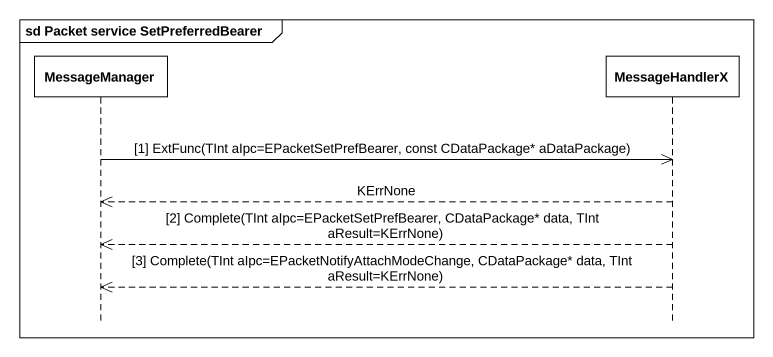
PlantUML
@startuml
mainframe sd Packet service SetPreferredBearer
hide footbox
participant MessageManager
participant MessageHandlerX

MessageManager ->> MessageHandlerX : [1] ExtFunc(TInt aIpc=EPacketSetPrefBearer, const CDataPackage* aDataPackage)
MessageHandlerX -->> MessageManager : KErrNone
MessageHandlerX -->> MessageManager : [2] Complete(TInt aIpc=EPacketSetPrefBearer, CDataPackage* data, TInt aResult=KErrNone)
MessageHandlerX -->> MessageManager : [3] Complete(TInt aIpc=EPacketNotifyAttachModeChange, CDataPackage* data, TInt aResult=KErrNone)
@enduml
